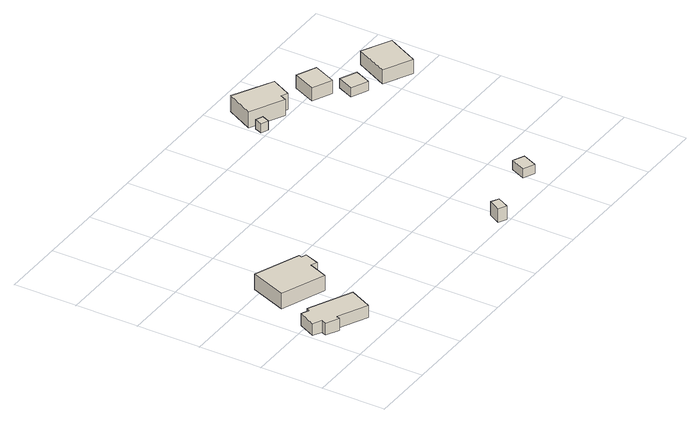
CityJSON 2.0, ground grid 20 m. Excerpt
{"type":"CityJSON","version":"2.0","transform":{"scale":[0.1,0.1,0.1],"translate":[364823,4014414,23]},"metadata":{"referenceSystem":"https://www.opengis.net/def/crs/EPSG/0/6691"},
"CityObjects":{
"building1":{"type":"Building","attributes":{"枝番":1,"利根川水系渡良瀬川洪水浸水想定区域（想定最大規模）.規模":"L2","利根川水系渡良瀬川洪水浸水想定区域（想定最大規模）.浸水ランク":"2","利根川水系渡良瀬川洪水浸水想定区域（想定最大規模）.浸水深":1.25,"利根川水系渡良瀬川洪水浸水想定区域（想定最大規模）.継続時間":6.1,"利根川水系矢場川洪水浸水想定区域（想定最大規模）.規模":"L2","利根川水系矢場川洪水浸水想定区域（想定最大規模）.浸水ランク":"1","利根川水系矢場川洪水浸水想定区域（想定最大規模）.浸水深":0.07,"usage":"411","measuredHeight":4.9,"BuildingDetails.prefecture":"10","BuildingDetails.city":"10207","BuildingDetails.surveyYear":2016},"geometry":[{"type":"Solid","lod":"1","boundaries":[[[[0,1,2,3,4,5,6,7,8,9]],[[8,10,11,9]],[[7,12,10,8]],[[6,13,12,7]],[[5,14,13,6]],[[4,15,14,5]],[[3,16,15,4]],[[2,17,16,3]],[[1,18,17,2]],[[0,19,18,1]],[[9,11,19,0]],[[10,12,13,14,15,16,17,18,19,11]]]]}]},
"building2":{"type":"Building","attributes":{"枝番":1,"利根川水系渡良瀬川洪水浸水想定区域（想定最大規模）.規模":"L2","利根川水系渡良瀬川洪水浸水想定区域（想定最大規模）.浸水ランク":"2","利根川水系渡良瀬川洪水浸水想定区域（想定最大規模）.浸水深":1.26,"利根川水系渡良瀬川洪水浸水想定区域（想定最大規模）.継続時間":6.2,"利根川水系矢場川洪水浸水想定区域（想定最大規模）.規模":"L2","利根川水系矢場川洪水浸水想定区域（想定最大規模）.浸水ランク":"1","利根川水系矢場川洪水浸水想定区域（想定最大規模）.浸水深":0.08,"usage":"411","measuredHeight":6.6,"BuildingDetails.prefecture":"10","BuildingDetails.city":"10207","BuildingDetails.surveyYear":2016},"geometry":[{"type":"Solid","lod":"1","boundaries":[[[[20,21,22,23,24,25,26,27]],[[26,28,29,27]],[[25,30,28,26]],[[24,31,30,25]],[[23,32,31,24]],[[22,33,32,23]],[[21,34,33,22]],[[20,35,34,21]],[[27,29,35,20]],[[28,30,31,32,33,34,35,29]]]]}]},
"building3":{"type":"Building","attributes":{"枝番":1,"利根川水系渡良瀬川洪水浸水想定区域（想定最大規模）.規模":"L2","利根川水系渡良瀬川洪水浸水想定区域（想定最大規模）.浸水ランク":"2","利根川水系渡良瀬川洪水浸水想定区域（想定最大規模）.浸水深":1.65,"利根川水系渡良瀬川洪水浸水想定区域（想定最大規模）.継続時間":8.2,"measuredHeight":6.4,"BuildingDetails.prefecture":"10","BuildingDetails.city":"10207"},"geometry":[{"type":"Solid","lod":"1","boundaries":[[[[36,37,38,39]],[[38,40,41,39]],[[37,42,40,38]],[[36,43,42,37]],[[39,41,43,36]],[[40,42,43,41]]]]}]},
"building4":{"type":"Building","attributes":{"枝番":1,"利根川水系渡良瀬川洪水浸水想定区域（計画規模）.規模":"L1","利根川水系渡良瀬川洪水浸水想定区域（計画規模）.浸水ランク":"1","利根川水系渡良瀬川洪水浸水想定区域（計画規模）.浸水深":0.14,"利根川水系渡良瀬川洪水浸水想定区域（想定最大規模）.規模":"L2","利根川水系渡良瀬川洪水浸水想定区域（想定最大規模）.浸水ランク":"2","利根川水系渡良瀬川洪水浸水想定区域（想定最大規模）.浸水深":1.76,"利根川水系渡良瀬川洪水浸水想定区域（想定最大規模）.継続時間":15.3,"利根川水系矢場川洪水浸水想定区域（想定最大規模）.規模":"L2","利根川水系矢場川洪水浸水想定区域（想定最大規模）.浸水ランク":"1","利根川水系矢場川洪水浸水想定区域（想定最大規模）.浸水深":0.16,"利根川水系多々良川洪水浸水想定区域（計画規模）.規模":"L1","利根川水系多々良川洪水浸水想定区域（想定最大規模）.規模":"L2","利根川水系多々良川洪水浸水想定区域（想定最大規模）.浸水ランク":"1","利根川水系多々良川洪水浸水想定区域（想定最大規模）.浸水深":0.1,"利根川水系多々良川洪水浸水想定区域（想定最大規模）.継続時間":4.2,"利根川水系利根川洪水浸水想定区域（想定最大規模）.規模":"L2","利根川水系利根川洪水浸水想定区域（想定最大規模）.浸水ランク":"1","利根川水系利根川洪水浸水想定区域（想定最大規模）.浸水深":0.194,"usage":"451","BuildingDetails.prefecture":"10","BuildingDetails.city":"10207","BuildingDetails.surveyYear":2016},"geometry":[{"type":"Solid","lod":"1","boundaries":[[[[44,45,46,47]],[[46,48,49,47]],[[45,50,48,46]],[[44,51,50,45]],[[47,49,51,44]],[[48,50,51,49]]]]}]},
"building5":{"type":"Building","attributes":{"枝番":1,"利根川水系渡良瀬川洪水浸水想定区域（計画規模）.規模":"L1","利根川水系渡良瀬川洪水浸水想定区域（計画規模）.浸水ランク":"1","利根川水系渡良瀬川洪水浸水想定区域（計画規模）.浸水深":0.07,"利根川水系渡良瀬川洪水浸水想定区域（想定最大規模）.規模":"L2","利根川水系渡良瀬川洪水浸水想定区域（想定最大規模）.浸水ランク":"2","利根川水系渡良瀬川洪水浸水想定区域（想定最大規模）.浸水深":1.97,"利根川水系渡良瀬川洪水浸水想定区域（想定最大規模）.継続時間":14.4,"利根川水系矢場川洪水浸水想定区域（想定最大規模）.規模":"L2","利根川水系矢場川洪水浸水想定区域（想定最大規模）.浸水ランク":"1","利根川水系矢場川洪水浸水想定区域（想定最大規模）.浸水深":0.18,"利根川水系多々良川洪水浸水想定区域（計画規模）.規模":"L1","利根川水系多々良川洪水浸水想定区域（計画規模）.浸水ランク":"1","利根川水系多々良川洪水浸水想定区域（計画規模）.浸水深":0.13,"利根川水系多々良川洪水浸水想定区域（想定最大規模）.規模":"L2","利根川水系多々良川洪水浸水想定区域（想定最大規模）.浸水ランク":"1","利根川水系多々良川洪水浸水想定区域（想定最大規模）.浸水深":0.3,"利根川水系多々良川洪水浸水想定区域（想定最大規模）.継続時間":1.5,"利根川水系利根川洪水浸水想定区域（想定最大規模）.規模":"L2","利根川水系利根川洪水浸水想定区域（想定最大規模）.浸水ランク":"1","利根川水系利根川洪水浸水想定区域（想定最大規模）.浸水深":0.179,"BuildingDetails.prefecture":"10","BuildingDetails.city":"10207"},"geometry":[{"type":"Solid","lod":"1","boundaries":[[[[52,53,54,55]],[[54,56,57,55]],[[53,58,56,54]],[[52,59,58,53]],[[55,57,59,52]],[[56,58,59,57]]]]}]},
"building6":{"type":"Building","attributes":{"枝番":1,"利根川水系渡良瀬川洪水浸水想定区域（計画規模）.規模":"L1","利根川水系渡良瀬川洪水浸水想定区域（計画規模）.浸水ランク":"1","利根川水系渡良瀬川洪水浸水想定区域（計画規模）.浸水深":0.27,"利根川水系渡良瀬川洪水浸水想定区域（想定最大規模）.規模":"L2","利根川水系渡良瀬川洪水浸水想定区域（想定最大規模）.浸水ランク":"2","利根川水系渡良瀬川洪水浸水想定区域（想定最大規模）.浸水深":1.67,"利根川水系渡良瀬川洪水浸水想定区域（想定最大規模）.継続時間":14.4,"利根川水系矢場川洪水浸水想定区域（想定最大規模）.規模":"L2","利根川水系矢場川洪水浸水想定区域（想定最大規模）.浸水ランク":"1","利根川水系矢場川洪水浸水想定区域（想定最大規模）.浸水深":0.08,"利根川水系多々良川洪水浸水想定区域（計画規模）.規模":"L1","利根川水系多々良川洪水浸水想定区域（計画規模）.浸水ランク":"1","利根川水系多々良川洪水浸水想定区域（計画規模）.浸水深":0.13,"利根川水系多々良川洪水浸水想定区域（想定最大規模）.規模":"L2","利根川水系多々良川洪水浸水想定区域（想定最大規模）.浸水ランク":"1","利根川水系多々良川洪水浸水想定区域（想定最大規模）.浸水深":0.1,"利根川水系多々良川洪水浸水想定区域（想定最大規模）.継続時間":1.5,"利根川水系利根川洪水浸水想定区域（想定最大規模）.規模":"L2","利根川水系利根川洪水浸水想定区域（想定最大規模）.浸水ランク":"1","利根川水系利根川洪水浸水想定区域（想定最大規模）.浸水深":0.079,"usage":"411","measuredHeight":7.4,"BuildingDetails.prefecture":"10","BuildingDetails.city":"10207","BuildingDetails.surveyYear":2016},"geometry":[{"type":"Solid","lod":"1","boundaries":[[[[60,61,62,63,64,65]],[[64,66,67,65]],[[63,68,66,64]],[[62,69,68,63]],[[61,70,69,62]],[[60,71,70,61]],[[65,67,71,60]],[[66,68,69,70,71,67]]]]}]},
"building7":{"type":"Building","attributes":{"枝番":1,"利根川水系渡良瀬川洪水浸水想定区域（計画規模）.規模":"L1","利根川水系渡良瀬川洪水浸水想定区域（計画規模）.浸水ランク":"1","利根川水系渡良瀬川洪水浸水想定区域（計画規模）.浸水深":0.07,"利根川水系渡良瀬川洪水浸水想定区域（想定最大規模）.規模":"L2","利根川水系渡良瀬川洪水浸水想定区域（想定最大規模）.浸水ランク":"2","利根川水系渡良瀬川洪水浸水想定区域（想定最大規模）.浸水深":1.96,"利根川水系渡良瀬川洪水浸水想定区域（想定最大規模）.継続時間":14.6,"利根川水系矢場川洪水浸水想定区域（想定最大規模）.規模":"L2","利根川水系矢場川洪水浸水想定区域（想定最大規模）.浸水ランク":"1","利根川水系矢場川洪水浸水想定区域（想定最大規模）.浸水深":0.17,"利根川水系多々良川洪水浸水想定区域（計画規模）.規模":"L1","利根川水系多々良川洪水浸水想定区域（計画規模）.浸水ランク":"1","利根川水系多々良川洪水浸水想定区域（計画規模）.浸水深":0.12,"利根川水系多々良川洪水浸水想定区域（想定最大規模）.規模":"L2","利根川水系多々良川洪水浸水想定区域（想定最大規模）.浸水ランク":"1","利根川水系多々良川洪水浸水想定区域（想定最大規模）.浸水深":0.3,"利根川水系多々良川洪水浸水想定区域（想定最大規模）.継続時間":2.1,"利根川水系利根川洪水浸水想定区域（想定最大規模）.規模":"L2","利根川水系利根川洪水浸水想定区域（想定最大規模）.浸水ランク":"1","利根川水系利根川洪水浸水想定区域（想定最大規模）.浸水深":0.179,"usage":"411","measuredHeight":4.9,"BuildingDetails.prefecture":"10","BuildingDetails.city":"10207","BuildingDetails.surveyYear":2016},"geometry":[{"type":"Solid","lod":"1","boundaries":[[[[72,73,74,75]],[[74,76,77,75]],[[73,78,76,74]],[[72,79,78,73]],[[75,77,79,72]],[[76,78,79,77]]]]}]},
"building8":{"type":"Building","attributes":{"枝番":1,"利根川水系渡良瀬川洪水浸水想定区域（計画規模）.規模":"L1","利根川水系渡良瀬川洪水浸水想定区域（計画規模）.浸水ランク":"1","利根川水系渡良瀬川洪水浸水想定区域（計画規模）.浸水深":0.07,"利根川水系渡良瀬川洪水浸水想定区域（想定最大規模）.規模":"L2","利根川水系渡良瀬川洪水浸水想定区域（想定最大規模）.浸水ランク":"2","利根川水系渡良瀬川洪水浸水想定区域（想定最大規模）.浸水深":1.96,"利根川水系渡良瀬川洪水浸水想定区域（想定最大規模）.継続時間":14.6,"利根川水系矢場川洪水浸水想定区域（想定最大規模）.規模":"L2","利根川水系矢場川洪水浸水想定区域（想定最大規模）.浸水ランク":"1","利根川水系矢場川洪水浸水想定区域（想定最大規模）.浸水深":0.16,"利根川水系多々良川洪水浸水想定区域（計画規模）.規模":"L1","利根川水系多々良川洪水浸水想定区域（計画規模）.浸水ランク":"1","利根川水系多々良川洪水浸水想定区域（計画規模）.浸水深":0.12,"利根川水系多々良川洪水浸水想定区域（想定最大規模）.規模":"L2","利根川水系多々良川洪水浸水想定区域（想定最大規模）.浸水ランク":"1","利根川水系多々良川洪水浸水想定区域（想定最大規模）.浸水深":0.28,"利根川水系多々良川洪水浸水想定区域（想定最大規模）.継続時間":2.1,"利根川水系利根川洪水浸水想定区域（想定最大規模）.規模":"L2","利根川水系利根川洪水浸水想定区域（想定最大規模）.浸水ランク":"1","利根川水系利根川洪水浸水想定区域（想定最大規模）.浸水深":0.177,"usage":"411","BuildingDetails.prefecture":"10","BuildingDetails.city":"10207","BuildingDetails.surveyYear":2016},"geometry":[{"type":"Solid","lod":"1","boundaries":[[[[80,81,82,83]],[[82,84,85,83]],[[81,86,84,82]],[[80,87,86,81]],[[83,85,87,80]],[[84,86,87,85]]]]}]},
"building9":{"type":"Building","attributes":{"枝番":1,"利根川水系渡良瀬川洪水浸水想定区域（計画規模）.規模":"L1","利根川水系渡良瀬川洪水浸水想定区域（計画規模）.浸水ランク":"1","利根川水系渡良瀬川洪水浸水想定区域（計画規模）.浸水深":0.07,"利根川水系渡良瀬川洪水浸水想定区域（想定最大規模）.規模":"L2","利根川水系渡良瀬川洪水浸水想定区域（想定最大規模）.浸水ランク":"2","利根川水系渡良瀬川洪水浸水想定区域（想定最大規模）.浸水深":1.96,"利根川水系渡良瀬川洪水浸水想定区域（想定最大規模）.継続時間":14.6,"利根川水系矢場川洪水浸水想定区域（想定最大規模）.規模":"L2","利根川水系矢場川洪水浸水想定区域（想定最大規模）.浸水ランク":"1","利根川水系矢場川洪水浸水想定区域（想定最大規模）.浸水深":0.16,"利根川水系多々良川洪水浸水想定区域（計画規模）.規模":"L1","利根川水系多々良川洪水浸水想定区域（計画規模）.浸水ランク":"1","利根川水系多々良川洪水浸水想定区域（計画規模）.浸水深":0.02,"利根川水系多々良川洪水浸水想定区域（想定最大規模）.規模":"L2","利根川水系多々良川洪水浸水想定区域（想定最大規模）.浸水ランク":"1","利根川水系多々良川洪水浸水想定区域（想定最大規模）.浸水深":0.28,"利根川水系多々良川洪水浸水想定区域（想定最大規模）.継続時間":2.1,"利根川水系利根川洪水浸水想定区域（想定最大規模）.規模":"L2","利根川水系利根川洪水浸水想定区域（想定最大規模）.浸水ランク":"1","利根川水系利根川洪水浸水想定区域（想定最大規模）.浸水深":0.177,"usage":"411","measuredHeight":5.5,"BuildingDetails.prefecture":"10","BuildingDetails.city":"10207","BuildingDetails.surveyYear":2016},"geometry":[{"type":"Solid","lod":"1","boundaries":[[[[88,89,90,91]],[[90,92,93,91]],[[89,94,92,90]],[[88,95,94,89]],[[91,93,95,88]],[[92,94,95,93]]]]}]}
},
"vertices":[
[68,117,11],[63,107,11],[22,127,11],[29,142,11],[2,156,11],[29,211,11],[54,199,11],[59,210,11],[196,144,11],[161,72,11],[196,144,50],[161,72,50],[59,210,50],[54,199,50],[29,211,50],[2,156,50],[29,142,50],[22,127,50],[63,107,50],[68,117,50],
[72,300,11],[117,415,11],[262,359,11],[259,350,11],[275,344,11],[257,297,11],[237,305,11],[213,245,11],[237,305,61],[213,245,61],[257,297,61],[275,344,61],[259,350,61],[262,359,61],[117,415,61],[72,300,61],
[762,20,6],[782,57,6],[807,44,6],[788,7,6],[807,44,51],[788,7,51],[782,57,51],[762,20,51],
[990,79,5],[1012,126,5],[1048,109,5],[1027,62,5],[1048,109,35],[1027,62,35],[1012,126,35],[990,79,35],
[808,816,4],[817,840,4],[841,831,4],[831,807,4],[841,831,34],[831,807,34],[817,840,34],[808,816,34],
[812,859,3],[856,944,3],[981,879,3],[948,815,3],[928,825,3],[918,805,3],[928,825,56],[918,805,56],[948,815,56],[981,879,56],[856,944,56],[812,859,56],
[1018,780,4],[1050,851,4],[1113,823,4],[1081,751,4],[1113,823,47],[1081,751,47],[1050,851,47],[1018,780,47],
[1092,699,3],[1116,750,3],[1169,726,3],[1146,674,3],[1169,726,33],[1146,674,33],[1116,750,33],[1092,699,33],
[1196,660,2],[1247,762,2],[1337,716,2],[1286,615,2],[1337,716,48],[1286,615,48],[1247,762,48],[1196,660,48]
]}
